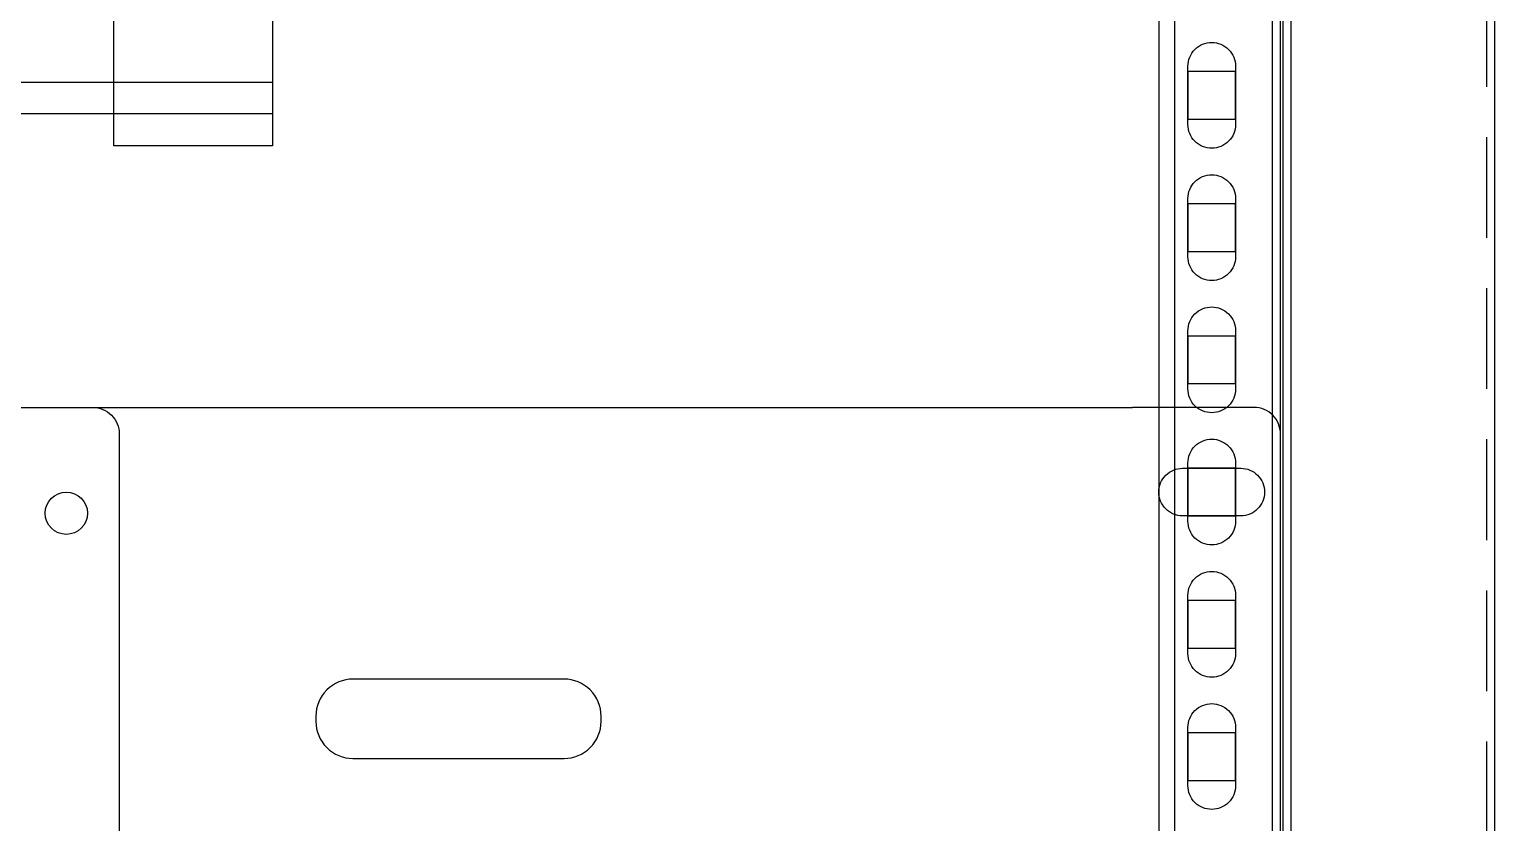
# Model space of a CAD drawing. Header units: millimetres. Extents: x 28713 to 59118, y -54378 to -19615.
# Drawn here: x 38065.4 to 38342.4, y -35003.8 to -34853.8 of the extents above; entities that cross this region are included whole.
import ezdxf

# ---------------------------------------------------------------- set-up
doc = ezdxf.new("R2010")
doc.units = ezdxf.units.MM
doc.header["$LTSCALE"] = 3
doc.linetypes.add('HIDDEN', pattern=[9.525, 6.35, -3.175])
doc.layers.add('@.VISIBLE', color=7, linetype='Continuous')

# ---------------------------------------------------------------- blocks, each defined once
blk = doc.blocks.new('Oval 20x9')
at = {"layer": '@.VISIBLE', "color": 2}
blk.add_lwpolyline([(-5.5, -4.5), (5.5, -4.5, 0.414214), (10, 0), (10, 0, 0.414214), (5.5, 4.5), (-5.5, 4.5, 0.414214), (-10, 0), (-10, 0, 0.414214)], format="xyb", close=True, dxfattribs=at)

msp = doc.modelspace()

# ---------------------------------------------------------------- linework, layer by layer
for points in [[(37642.42, -36066.3), (38342.42, -36066.3), (38342.42, -34466.3), (37642.42, -34466.3)], [(37682.42, -36026.3), (38302.42, -36026.3), (38302.42, -34506.3), (37682.42, -34506.3)], [(38293.42, -34861.8), (38284.42, -34861.8), (38284.42, -34870.8), (38293.42, -34870.8)], [(38293.42, -34886.8), (38284.42, -34886.8), (38284.42, -34895.8), (38293.42, -34895.8)], [(38293.42, -34911.8), (38284.42, -34911.8), (38284.42, -34920.8), (38293.42, -34920.8)], [(38293.42, -34936.8), (38284.42, -34936.8), (38284.42, -34945.8), (38293.42, -34945.8)], [(38293.42, -34961.8), (38284.42, -34961.8), (38284.42, -34970.8), (38293.42, -34970.8)], [(38293.42, -34986.8), (38284.42, -34986.8), (38284.42, -34995.8), (38293.42, -34995.8)]]:
    msp.add_lwpolyline(points, close=True)
at = {"linetype": 'HIDDEN'}
for points in [[(37643.92, -36064.8), (38340.92, -36064.8), (38340.92, -34467.8), (37643.92, -34467.8)], [(37680.92, -36027.8), (38303.92, -36027.8), (38303.92, -34504.8), (37680.92, -34504.8)]]:
    msp.add_lwpolyline(points, close=True, dxfattribs=at)
at = {"color": 151}
for points in [[(38303.92, -34477.8), (38283.92, -34477.8, 0.414214), (38278.92, -34482.8), (38278.92, -36049.8, 0.414214), (38283.92, -36054.8), (38303.92, -36054.8)], [(38293.42, -34860.8), (38293.42, -34871.8, -0.414214), (38288.92, -34876.3), (38288.92, -34876.3, -0.414214), (38284.42, -34871.8), (38284.42, -34860.8, -0.414214), (38288.92, -34856.3), (38288.92, -34856.3, -0.414214)], [(38293.42, -34885.8), (38293.42, -34896.8, -0.414214), (38288.92, -34901.3), (38288.92, -34901.3, -0.414214), (38284.42, -34896.8), (38284.42, -34885.8, -0.414214), (38288.92, -34881.3), (38288.92, -34881.3, -0.414214)], [(38293.42, -34910.8), (38293.42, -34921.8, -0.414214), (38288.92, -34926.3), (38288.92, -34926.3, -0.414214), (38284.42, -34921.8), (38284.42, -34910.8, -0.414214), (38288.92, -34906.3), (38288.92, -34906.3, -0.414214)], [(38293.42, -34935.8), (38293.42, -34946.8, -0.414214), (38288.92, -34951.3), (38288.92, -34951.3, -0.414214), (38284.42, -34946.8), (38284.42, -34935.8, -0.414214), (38288.92, -34931.3), (38288.92, -34931.3, -0.414214)], [(38293.42, -34960.8), (38293.42, -34971.8, -0.414214), (38288.92, -34976.3), (38288.92, -34976.3, -0.414214), (38284.42, -34971.8), (38284.42, -34960.8, -0.414214), (38288.92, -34956.3), (38288.92, -34956.3, -0.414214)], [(38293.42, -34985.8), (38293.42, -34996.8, -0.414214), (38288.92, -35001.3), (38288.92, -35001.3, -0.414214), (38284.42, -34996.8), (38284.42, -34985.8, -0.414214), (38288.92, -34981.3), (38288.92, -34981.3, -0.414214)]]:
    msp.add_lwpolyline(points, format="xyb", close=True, dxfattribs=at)
at = {"color": 6}
for points in [[(37682.92, -36025.8), (38301.92, -36025.8), (38301.92, -34506.8), (37682.92, -34506.8)], [(37684.42, -36024.3), (38300.42, -36024.3), (38300.42, -34508.3), (37684.42, -34508.3)], [(37702.92, -36005.8), (38281.92, -36005.8), (38281.92, -34526.8), (37702.92, -34526.8)]]:
    msp.add_lwpolyline(points, close=True, dxfattribs=at)
msp.add_lwpolyline([(38126.55, -34991.66), (38166.47, -34991.66, 0.414214), (38173.47, -34984.66), (38173.47, -34983.66, 0.414214), (38166.47, -34976.66), (38126.55, -34976.66, 0.414214), (38119.55, -34983.66), (38119.55, -34984.66, 0.414214)], format="xyb", close=True)
at = {"layer": '@.VISIBLE'}
msp.add_line((37710.92, -34925.3), (38273.92, -34925.3), dxfattribs=at)
at = {"layer": '@.VISIBLE', "color": 4}
for points in [[(38111.34, -34875.81), (38081.34, -34875.81), (38081.34, -34679.78), (38111.34, -34679.78)], [(38111.34, -34869.81), (38021.34, -34869.81), (38021.34, -34863.81), (38111.34, -34863.81)]]:
    msp.add_lwpolyline(points, close=True, dxfattribs=at)
at = {"layer": '@.VISIBLE'}
msp.add_lwpolyline([(38082.36, -34930.3), (38082.36, -35177.3, -0.414214), (38077.36, -35182.3), (37907.36, -35182.3, -0.414214), (37902.36, -35177.3), (37902.36, -34930.3, -0.414214), (37907.36, -34925.3), (38077.36, -34925.3, -0.414214)], format="xyb", close=True, dxfattribs=at)
msp.add_lwpolyline([(38273.92, -35182.3), (38296.92, -35182.3, 0.414214), (38301.92, -35177.3), (38301.92, -34930.3, 0.414214), (38296.92, -34925.3), (38273.92, -34925.3)], format="xyb", dxfattribs=at)
at = {"layer": '@.VISIBLE', "color": 2}
msp.add_circle((38072.36, -34945.3), 4, dxfattribs=at)

# ---------------------------------------------------------------- block references
at = {"layer": '@.VISIBLE', "xscale": -1}
msp.add_blockref('Oval 20x9', (38288.92, -34941.3), dxfattribs=at)

doc.saveas('drawing.dxf')
